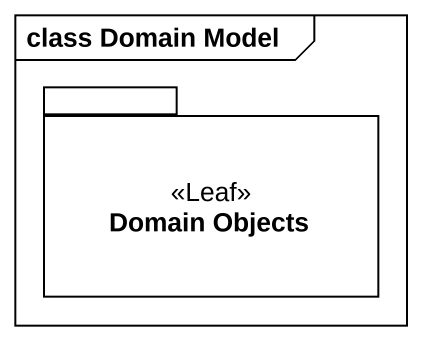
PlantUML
@startuml
mainframe class Domain Model
package "Domain Objects" as Domain_Objects <<Leaf>> {
}
@enduml
